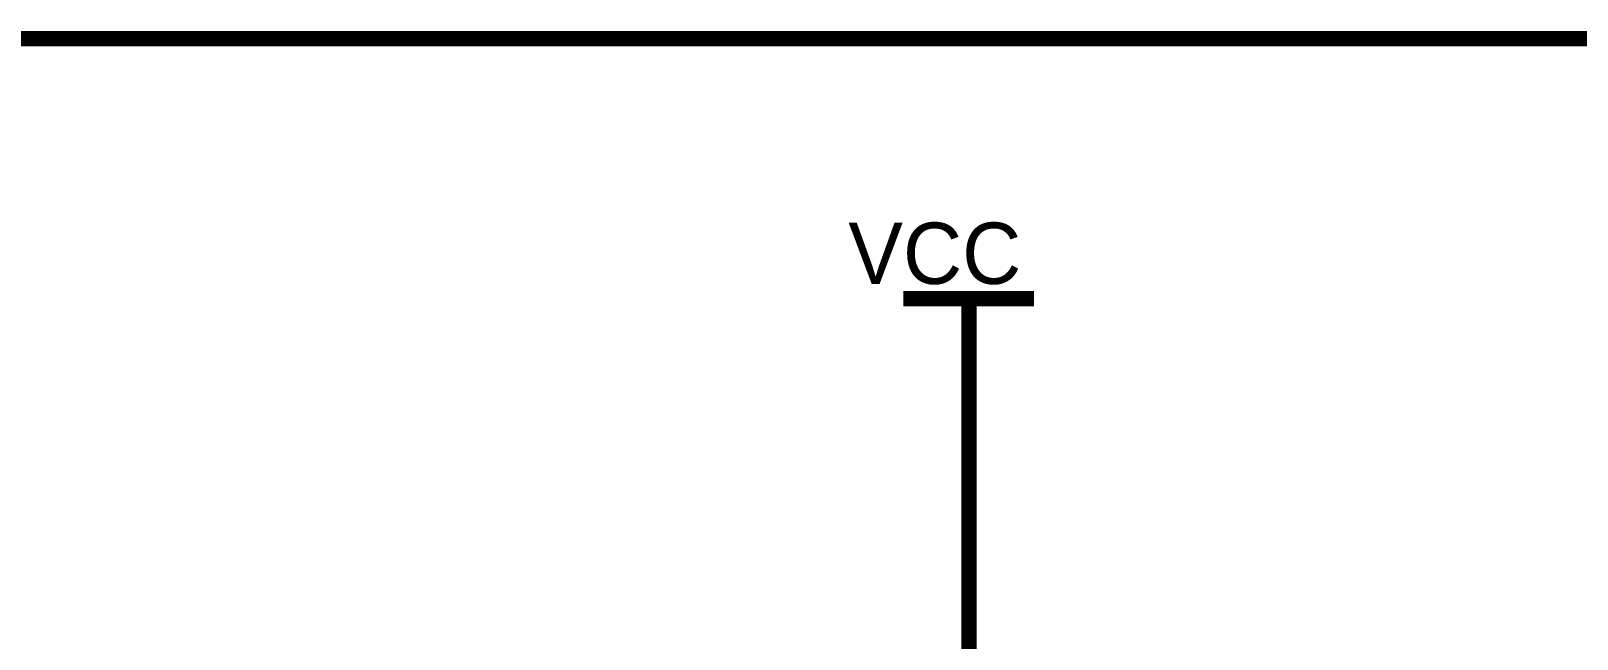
# Model space of a CAD drawing. Header units: inches. Extents: x 0 to 15, y 0 to 9.5.
# Drawn here: x 10.08 to 11.266, y 4.839 to 5.305 of the extents above; entities that cross this region are included whole.
import ezdxf

# ---------------------------------------------------------------- set-up
doc = ezdxf.new("R2010")
doc.units = ezdxf.units.IN
doc.header["$MEASUREMENT"] = 0
doc.layers.add('Sheet', color=255, linetype='Continuous')

msp = doc.modelspace()

# ---------------------------------------------------------------- linework, layer by layer
at = {"layer": 'Sheet'}
msp.add_lwpolyline([(8.9, 5.2993, 0.0118, 0.0118, 0), (12.1985, 5.2993, 0.0118, 0.0118, 0), (12.1985, 2.5997, 0.0118, 0.0118, 0), (8.9, 2.5997, 0.0118, 0.0118, 0), (8.9, 5.2993, 0.0118, 0.0118, 0)], format="xyseb", close=True, dxfattribs=at)
for points in [[(10.7489, 5.0999, 0.0118, 0.0118, 0), (10.8492, 5.0999, 0.0118, 0.0118, 0)], [(10.7992, 4.9997, 0.0118, 0.0118, 0), (10.7992, 5.0999, 0.0118, 0.0118, 0)], [(10.7992, 4.5998, 0.0118, 0.0118, 0), (10.7992, 4.7999, 0.0118, 0.0118, 0), (10.7992, 4.9997, 0.0118, 0.0118, 0)]]:
    msp.add_lwpolyline(points, format="xyseb", dxfattribs=at)

# ---------------------------------------------------------------- texts
msp.add_text('VCC', height=0.047, dxfattribs=at).set_placement((10.7067, 5.1113))

doc.saveas('drawing.dxf')
